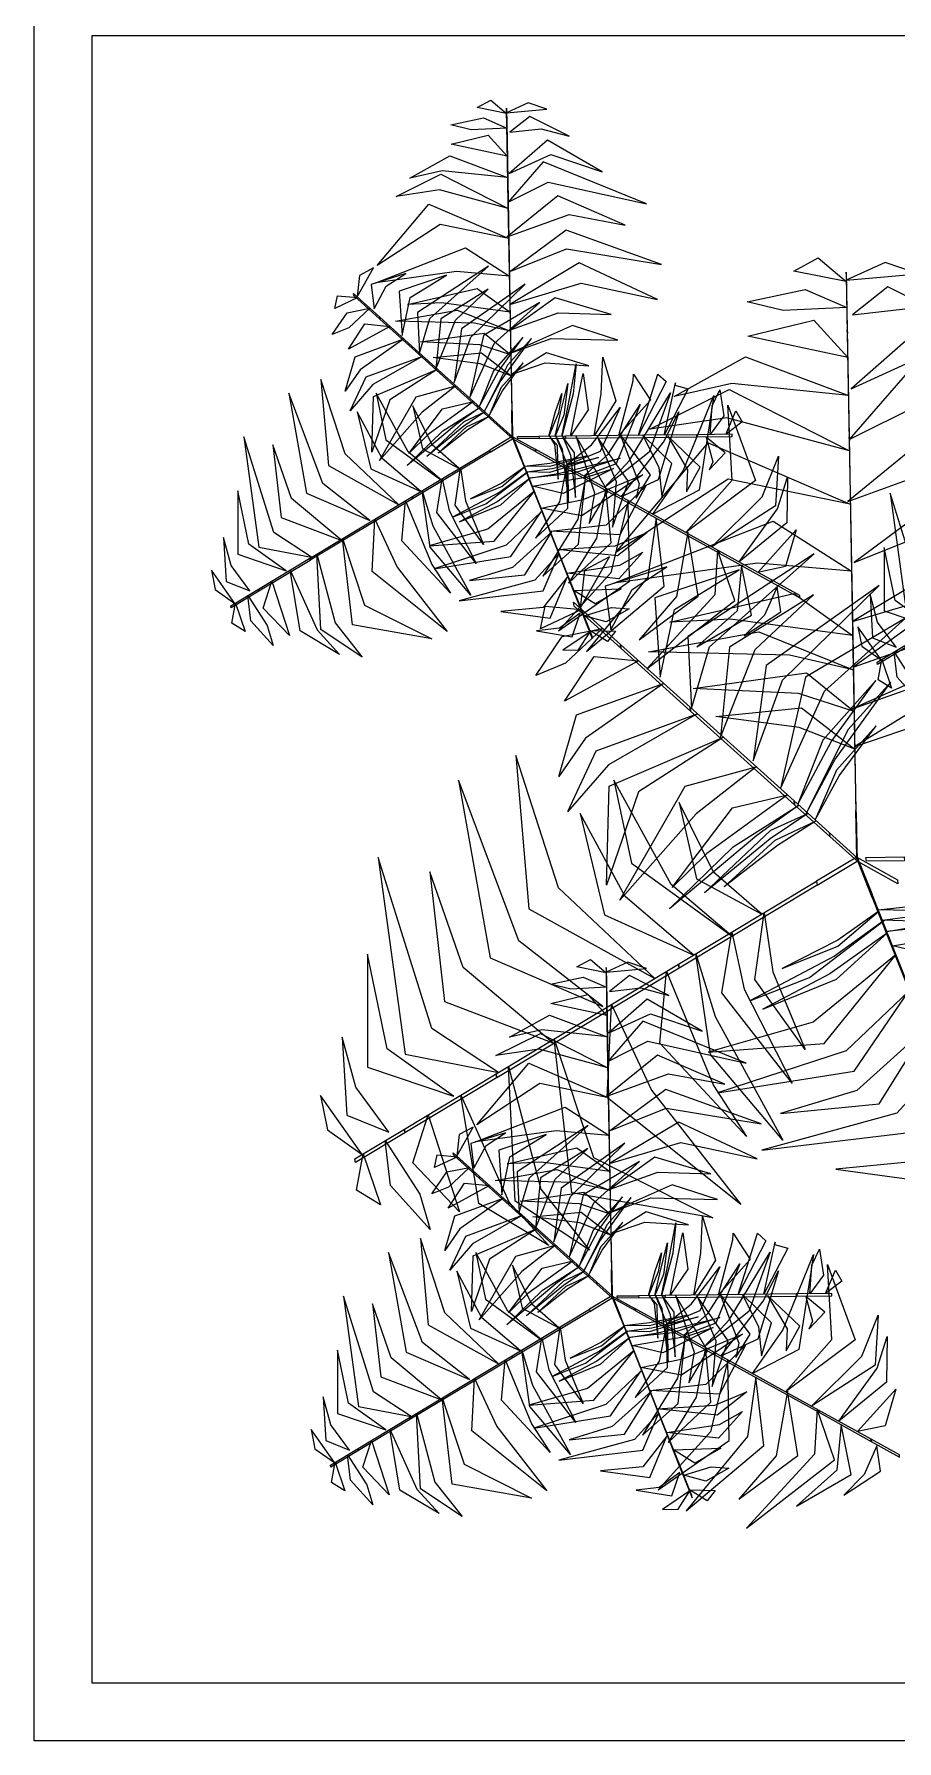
# Model space of a CAD drawing. Header units: millimetres. Extents: x 935 to 13922, y 3203 to 7816.
# Drawn here: x 3896.4 to 3941.1, y 7209 to 7297.5 of the extents above; entities that cross this region are included whole.
import ezdxf

# ---------------------------------------------------------------- set-up
doc = ezdxf.new("R2010")
doc.units = ezdxf.units.MM
doc.layers.add('PIANTE', color=7, linetype='Continuous', lineweight=5, true_color=0x007a00)
doc.layers.add('TRATTEGGIO_legno_colore', color=7, linetype='Continuous', lineweight=5, true_color=0xa56740)

msp = doc.modelspace()

# ---------------------------------------------------------------- linework, layer by layer
at = {"layer": 'PIANTE'}
for points in [[(3920.857, 7293.349, -2.839), (3919.329, 7293.656, -3.553), (3920.043, 7294.043, -3.748)], [(3920.857, 7293.389, -2.915), (3922.954, 7293.572, -3.585), (3921.984, 7293.901, -3.691)], [(3920.871, 7292.598, -2.088), (3919.025, 7292.51, -2.493), (3917.974, 7292.762, -3.025), (3919.663, 7293.12, -2.93)], [(3920.884, 7291.952, -1.466), (3920.896, 7291.84, -1.466), (3920.866, 7293.516, -3.142), (3920.854, 7293.628, -3.142)], [(3921.038, 7292.388, -1.952), (3922.648, 7292.565, -2.503), (3924.106, 7292.177, -2.451), (3922.069, 7293.201, -3.008)], [(3920.897, 7291.144, -1.078), (3917.992, 7291.764, -1.954), (3919.913, 7292.232, -1.781)], [(3920.94, 7288.84, -0.022), (3920.952, 7288.728, -0.022), (3920.896, 7291.837, -1.472), (3920.884, 7291.949, -1.472)], [(3920.995, 7290.233, -0.696), (3923.159, 7291.22, -1.563), (3925.825, 7290.332, -1.642), (3922.983, 7291.976, -1.885)], [(3920.917, 7290.033, -0.559), (3917.53, 7290.384, -1.409), (3915.851, 7290.004, -1.574), (3917.922, 7291.159, -1.688)], [(3920.94, 7288.752, -0.049), (3923.022, 7289.797, -0.333), (3928.108, 7288.662, -1.336), (3922.76, 7290.846, -0.197)], [(3920.946, 7288.421, -0.052), (3917.386, 7289.388, -0.589), (3915.138, 7289.054, -1.013), (3917.452, 7290.208, -0.503)], [(3920.973, 7286.872, -0.187), (3917.418, 7287.601, -0.745), (3914.157, 7285.469, -1.51), (3916.84, 7288.657, -0.751)], [(3920.9, 7286.954, -0.194), (3924.098, 7288.118, -0.666), (3927.001, 7287.567, -1.231), (3923.512, 7289.083, -0.48)], [(3921.05, 7282.644, -0.575), (3921.063, 7282.532, -0.575), (3920.952, 7288.721, -0.033), (3920.94, 7288.833, -0.033)], [(3921.086, 7285.172, -0.377), (3923.967, 7286.326, -0.794), (3928.894, 7285.514, -1.742), (3923.95, 7287.301, -0.709)], [(3921.008, 7284.921, -0.358), (3918.273, 7285.16, -0.816), (3914.092, 7284.576, -1.603), (3918.729, 7286.383, -0.626)], [(3938.473, 7284.633, -3.638), (3935.749, 7285.18, -4.911), (3937.022, 7285.87, -5.258)], [(3913.114, 7283.846, 5.466), (3913.965, 7285.341, 5.06), (3913.238, 7284.957, 5.125)], [(3914.004, 7283.219, 5.732), (3914.628, 7284.395, 5.409), (3915.633, 7285.051, 5.28), (3913.841, 7284.492, 5.318)], [(3916.353, 7280.929, 5.596), (3916.875, 7282.72, 5.803), (3919.919, 7285.431, 4.617), (3916.242, 7283.028, 6.318)], [(3921.035, 7283.456, -0.513), (3924.72, 7284.554, -1.078), (3928.683, 7283.71, -1.857), (3924.62, 7285.609, -0.971)], [(3938.521, 7282.144, -1.193), (3938.542, 7281.944, -1.193), (3938.489, 7284.93, -4.179), (3938.467, 7285.13, -4.179)], [(3938.473, 7284.704, -3.775), (3942.21, 7285.031, -4.968), (3940.481, 7285.618, -5.158)], [(3915.443, 7281.836, 5.74), (3915.865, 7283.805, 5.519), (3917.741, 7284.967, 5.09), (3915.291, 7284.146, 5.599)], [(3921.042, 7283.053, -0.522), (3917.491, 7283.527, -1.102), (3915.725, 7283.44, -1.419), (3919.334, 7284.27, -0.711)], [(3917.197, 7280.091, 4.777), (3918.209, 7282.643, 4.893), (3919.901, 7284.235, 4.26), (3917.458, 7282.709, 5.412)], [(3918.143, 7279.404, 3.937), (3919.006, 7281.751, 4.088), (3921.817, 7284.508, 3.072), (3918.529, 7282.181, 4.538)], [(3938.497, 7283.296, -2.301), (3935.207, 7283.137, -3.023), (3933.336, 7283.587, -3.97), (3936.344, 7284.225, -3.801)], [(3938.794, 7282.92, -2.058), (3941.664, 7283.236, -3.039), (3944.263, 7282.545, -2.947), (3940.632, 7284.37, -3.94)], [(3913.767, 7283.258, 5.723), (3912.686, 7282.242, 5.42), (3911.828, 7281.889, 5.16), (3912.595, 7283.023, 5.357)], [(3913.157, 7283.807, 5.503), (3911.957, 7283.248, 5.142), (3912.093, 7283.902, 5.157)], [(3914.285, 7282.793, 5.895), (3914.297, 7282.681, 5.895), (3912.936, 7283.906, 5.404), (3912.924, 7284.018, 5.404)], [(3918.942, 7278.597, 3.157), (3920.226, 7281.428, 3.178), (3922.579, 7283.559, 2.273), (3919.671, 7281.841, 3.674)], [(3921.059, 7282.133, -1.097), (3923.54, 7283.007, -0.891), (3926.282, 7282.931, -1.699), (3923.373, 7283.794, -0.063)], [(3914.816, 7282.313, 5.841), (3912.661, 7281.139, 5.503), (3913.521, 7282.441, 5.796)], [(3916.317, 7280.962, 5.65), (3916.329, 7280.851, 5.65), (3914.297, 7282.681, 5.89), (3914.285, 7282.793, 5.89)], [(3921.059, 7282.057, -1.137), (3919.204, 7282.48, -1.141), (3915.101, 7282.575, -1.995), (3918.308, 7283.157, -0.669)], [(3921.009, 7280.907, -2.305), (3923.167, 7281.676, -2.116), (3926.63, 7281.593, -3.124), (3924.282, 7282.36, -1.733)], [(3921.134, 7277.961, -5.259), (3921.146, 7277.849, -5.259), (3921.063, 7282.533, -0.574), (3921.05, 7282.645, -0.574)], [(3938.544, 7280.703, -0.5), (3933.367, 7281.808, -2.061), (3936.79, 7282.643, -1.753)], [(3915.542, 7281.659, 5.755), (3913.268, 7280.068, 5.332), (3912.497, 7278.948, 5.077), (3913.007, 7280.74, 5.445)], [(3921.081, 7280.84, -2.354), (3919.467, 7281.361, -2.204), (3916.4, 7281.514, -2.761), (3919.7, 7281.969, -1.54)], [(3919.449, 7278.14, 2.222), (3920.421, 7279.953, 2.697), (3921.712, 7281.74, 2.088), (3920.178, 7280.006, 3.586)], [(3919.683, 7277.852, 0.895), (3920.526, 7279.431, 1.318), (3922.154, 7281.691, 0.563), (3920.901, 7280.306, 1.85)], [(3938.62, 7276.597, 1.381), (3938.642, 7276.397, 1.381), (3938.543, 7281.939, -1.203), (3938.521, 7282.139, -1.203)], [(3938.719, 7279.08, 0.179), (3942.574, 7280.84, -1.365), (3947.326, 7279.257, -1.506), (3942.261, 7282.186, -1.939)], [(3916.522, 7280.776, 5.462), (3913.936, 7279.292, 5.502), (3912.755, 7277.93, 5.091), (3913.584, 7279.697, 5.89)], [(3919.342, 7278.237, 2.789), (3919.354, 7278.125, 2.789), (3916.329, 7280.851, 5.64), (3916.317, 7280.962, 5.64)], [(3921.101, 7279.74, -3.454), (3919.485, 7280.378, -3.188), (3917.064, 7280.694, -3.431), (3919.556, 7280.945, -2.602)], [(3921.1, 7279.817, -3.414), (3922.865, 7280.42, -3.286), (3925.121, 7280.275, -4.033), (3922.937, 7280.949, -2.778)], [(3925.402, 7276.64, 7.68), (3925.761, 7278.828, 7.477), (3925.847, 7280.712, 6.729), (3926.53, 7278.455, 8.095)], [(3938.579, 7278.723, 0.424), (3932.544, 7279.349, -1.09), (3929.552, 7278.673, -1.384), (3933.242, 7280.731, -1.588)], [(3917.28, 7280.093, 4.748), (3914.81, 7278.505, 4.679), (3913.883, 7275.788, 3.32), (3913.96, 7278.669, 5.102)], [(3919.953, 7277.686, -0.309), (3920.648, 7278.972, 0.008), (3921.728, 7280.425, -0.584), (3920.571, 7279.129, 0.571)], [(3923.729, 7276.622, 5.994), (3924.031, 7278.103, 6.174), (3924.467, 7280.379, 5.649), (3924.314, 7278.813, 6.778)], [(3924.173, 7276.626, 6.819), (3924.746, 7279.466, 6.632), (3924.833, 7279.871, 6.39), (3925.098, 7277.985, 7.187)], [(3926.685, 7276.654, 8.578), (3927.427, 7279.495, 8.509), (3927.444, 7279.84, 7.15), (3928.324, 7278.482, 8.932)], [(3927.705, 7276.665, 9.292), (3928.602, 7279.508, 9.332), (3928.71, 7279.842, 8.921), (3929.136, 7279.449, 9.719)], [(3938.621, 7276.44, 1.333), (3942.331, 7278.303, 0.828), (3951.395, 7276.28, -0.961), (3941.864, 7280.173, 1.069)], [(3913.772, 7272.252, -0.377), (3911.332, 7274.171, -0.794), (3909.572, 7278.844, -1.742), (3910.496, 7273.669, -0.709)], [(3915.284, 7273.067, -0.513), (3912.49, 7275.709, -1.078), (3911.239, 7279.563, -1.857), (3911.626, 7275.095, -0.971)], [(3917.505, 7274.319, -2.305), (3915.759, 7275.803, -2.116), (3914.099, 7278.844, -3.124), (3914.609, 7276.426, -1.733)], [(3918.233, 7279.234, 3.85), (3916.487, 7277.867, 3.648), (3914.272, 7275.35, 2.899), (3916.174, 7278.663, 4.266)], [(3923.051, 7276.614, 3.462), (3923.392, 7277.901, 3.913), (3923.73, 7278.828, 3.888), (3923.55, 7277.838, 4.545)], [(3923.373, 7276.618, 4.664), (3923.68, 7277.904, 4.988), (3924.033, 7279.35, 4.685), (3923.834, 7277.711, 5.69)], [(3925.933, 7273.959, -1.137), (3927.227, 7275.354, -1.141), (3929.361, 7278.86, -1.995), (3928.261, 7275.791, -0.669)], [(3938.63, 7275.851, 1.328), (3932.286, 7277.574, 0.371), (3928.281, 7276.979, -0.385), (3932.405, 7279.036, 0.525)], [(3929.024, 7276.679, 9.585), (3929.62, 7279.389, 9.161), (3929.59, 7279.268, 8.907), (3930.267, 7279.072, 9.275)], [(3931.414, 7276.705, 9.552), (3931.521, 7278.184, 9.25), (3931.912, 7279.025, 8.99), (3932.116, 7277.672, 9.186)], [(3919.477, 7278.114, 2.164), (3918.251, 7277.229, 2.344), (3915.715, 7275.098, 1.82), (3917.562, 7276.899, 2.948)], [(3919.147, 7278.412, 2.989), (3916.801, 7276.711, 2.802), (3915.789, 7275.72, 2.56), (3917.546, 7278.039, 3.357)], [(3918.402, 7274.943, -3.414), (3916.998, 7276.17, -3.286), (3915.995, 7278.196, -4.033), (3916.504, 7275.967, -2.778)], [(3920.361, 7277.319, -2.33), (3920.374, 7277.207, -2.33), (3919.354, 7278.125, 2.79), (3919.342, 7278.237, 2.79)], [(3921.134, 7277.961, -5.259), (3921.146, 7277.849, -5.259), (3921.171, 7276.489, -10.891), (3921.158, 7276.601, -10.891)], [(3923.906, 7275.081, -3.454), (3925.266, 7276.162, -3.188), (3926.75, 7278.101, -3.431), (3925.721, 7275.817, -2.602)], [(3924.868, 7274.548, -2.354), (3926.126, 7275.686, -2.204), (3927.792, 7278.266, -2.761), (3926.536, 7275.18, -1.54)], [(3928.439, 7272.571, -0.358), (3930.014, 7274.821, -0.816), (3931.598, 7278.734, -1.603), (3930.845, 7273.815, -0.626)], [(3930.146, 7271.626, -0.187), (3932.555, 7274.341, -0.745), (3932.339, 7278.231, -1.51), (3933.758, 7274.313, -0.751)], [(3932.234, 7276.714, 9.333), (3932.738, 7277.938, 8.972), (3933.081, 7277.365, 8.986)], [(3916.417, 7273.749, -1.097), (3914.42, 7275.461, -0.891), (3913.115, 7277.873, -1.699), (3913.822, 7274.922, -0.063)], [(3919.741, 7277.876, 0.835), (3918.644, 7277.137, 1.158), (3916.731, 7275.561, 0.855), (3918.661, 7277.384, 1.86)], [(3919.981, 7277.66, -0.368), (3918.858, 7276.945, 0.083), (3917.308, 7275.741, 0.059), (3918.784, 7277.098, 0.715)], [(3920.361, 7277.319, -2.33), (3920.374, 7277.207, -2.33), (3921.199, 7276.463, -8.638), (3921.187, 7276.575, -8.638)], [(3926.804, 7273.477, -0.522), (3928.99, 7276.315, -1.102), (3929.798, 7277.887, -1.419), (3928.712, 7274.347, -0.711)], [(3938.55, 7273.236, 1.076), (3944.248, 7275.311, 0.233), (3949.422, 7274.329, -0.773), (3943.205, 7277.032, 0.564)], [(3910.745, 7270.337, -0.049), (3908.799, 7271.617, -0.333), (3907.239, 7276.589, -1.336), (3908.021, 7270.866, -0.197)], [(3912.322, 7271.201, -0.194), (3909.715, 7273.388, -0.666), (3908.74, 7276.178, -1.231), (3909.171, 7272.399, -0.48)], [(3919.993, 7275.9, -5.259), (3920.005, 7275.788, -5.259), (3921.171, 7276.489, -10.891), (3921.158, 7276.601, -10.891)], [(3922.348, 7275.942, -5.259), (3922.36, 7275.83, -5.259), (3921.171, 7276.489, -10.891), (3921.158, 7276.601, -10.891)], [(3921.598, 7275.543, -2.33), (3921.61, 7275.431, -2.33), (3921.199, 7276.463, -8.638), (3921.187, 7276.575, -8.638)], [(3922.539, 7276.607, 1.5), (3922.552, 7276.495, 1.5), (3921.44, 7276.483, -4.808), (3921.428, 7276.595, -4.808)], [(3922.539, 7276.607, 1.5), (3922.552, 7276.495, 1.5), (3923.923, 7276.51, 6.62), (3923.911, 7276.622, 6.62)], [(3923.088, 7276.614, 3.52), (3923.338, 7276.196, 3.838), (3923.528, 7274.396, 3.246), (3923.501, 7276.133, 4.4)], [(3923.4, 7276.675, 4.725), (3923.739, 7275.941, 5.148), (3924.072, 7273.176, 4.392), (3924.056, 7275.043, 5.68)], [(3923.766, 7276.621, 6.052), (3924.17, 7275.628, 6.527), (3924.431, 7273.439, 5.917), (3924.385, 7275.753, 7.416)], [(3923.911, 7276.622, 6.618), (3923.923, 7276.51, 6.618), (3927.995, 7276.554, 9.47), (3927.983, 7276.666, 9.47)], [(3924.449, 7276.629, 6.986), (3925.422, 7273.676, 7.008), (3925.144, 7272.086, 6.102), (3926.11, 7273.748, 7.504)], [(3925.583, 7276.576, 7.766), (3926.539, 7274.265, 7.918), (3926.348, 7271.905, 6.901), (3927.18, 7274.272, 8.368)], [(3938.68, 7273.09, 1.086), (3932.343, 7274.39, 0.093), (3926.532, 7270.59, -1.271), (3931.314, 7276.272, 0.083)], [(3926.745, 7276.711, 8.607), (3927.729, 7274.148, 8.723), (3927.572, 7273.403, 8.09), (3928.325, 7274.609, 9.242)], [(3927.933, 7276.667, 9.426), (3928.762, 7274.996, 9.633), (3928.906, 7273.495, 8.447), (3929.436, 7275.198, 10.148)], [(3927.983, 7276.666, 9.48), (3927.995, 7276.554, 9.48), (3930.73, 7276.584, 9.719), (3930.717, 7276.696, 9.719)], [(3929.217, 7276.616, 9.57), (3930.24, 7274.882, 9.349), (3930.184, 7273.74, 8.919), (3930.893, 7275.019, 9.429)], [(3930.717, 7276.696, 9.725), (3930.729, 7276.584, 9.725), (3932.561, 7276.604, 9.234), (3932.548, 7276.716, 9.234)], [(3931.213, 7276.572, 9.561), (3931.55, 7275.285, 9.239), (3931.367, 7274.876, 9.11), (3932.195, 7275.747, 9.148)], [(3938.817, 7265.556, 0.396), (3938.839, 7265.356, 0.396), (3938.642, 7276.386, 1.361), (3938.62, 7276.585, 1.361)], [(3919.993, 7275.9, -5.259), (3920.005, 7275.788, -5.259), (3915.991, 7273.374, -0.574), (3915.978, 7273.486, -0.574)], [(3921.598, 7275.543, -2.33), (3921.61, 7275.431, -2.33), (3922.117, 7274.156, 2.79), (3922.104, 7274.268, 2.79)], [(3921.788, 7275.068, -0.368), (3923.111, 7275.212, 0.083), (3925.035, 7275.604, 0.059), (3923.109, 7275.042, 0.715)], [(3921.907, 7274.768, 0.835), (3923.218, 7274.944, 1.158), (3925.631, 7275.509, 0.855), (3923.093, 7274.731, 1.86)], [(3922.038, 7274.437, 2.164), (3923.529, 7274.688, 2.344), (3926.747, 7275.474, 1.82), (3924.293, 7274.678, 2.948)], [(3922.348, 7275.942, -5.259), (3922.36, 7275.83, -5.259), (3926.459, 7273.561, -0.574), (3926.446, 7273.673, -0.574)], [(3931.501, 7270.875, -0.052), (3934.118, 7273.475, -0.589), (3934.953, 7275.588, -1.013), (3934.796, 7273.007, -0.503)], [(3917.526, 7274.415, -2.354), (3917.882, 7272.757, -2.204), (3919.283, 7270.024, -2.761), (3917.239, 7272.654, -1.54)], [(3921.97, 7274.764, 0.895), (3920.514, 7273.722, 1.318), (3918.053, 7272.418, 0.563), (3919.79, 7273.104, 1.85)], [(3918.468, 7274.981, -3.454), (3918.725, 7273.264, -3.188), (3919.662, 7271.009, -3.431), (3918.198, 7273.041, -2.602)], [(3922.051, 7274.403, 2.222), (3920.377, 7273.208, 2.697), (3918.428, 7272.178, 2.088), (3920.571, 7273.053, 3.586)], [(3921.801, 7275.033, -0.309), (3920.608, 7274.189, 0.008), (3918.996, 7273.364, -0.584), (3920.608, 7274.013, 0.571)], [(3922.202, 7274.025, 2.989), (3925.058, 7274.51, 2.802), (3926.405, 7274.949, 2.56), (3923.802, 7273.649, 3.357)], [(3923.973, 7275.044, -3.414), (3923.612, 7273.214, -3.286), (3922.359, 7271.332, -4.033), (3924.034, 7272.887, -2.778)], [(3922.656, 7272.883, 3.85), (3924.828, 7273.334, 3.648), (3927.929, 7274.608, 2.899), (3924.755, 7272.482, 4.266)], [(3924.962, 7274.578, -2.305), (3924.549, 7272.324, -2.116), (3922.746, 7269.367, -3.124), (3924.584, 7271.017, -1.733)], [(3932.911, 7270.095, -0.559), (3934.909, 7272.852, -1.409), (3935.419, 7274.495, -1.574), (3935.384, 7272.125, -1.688)], [(3909.435, 7269.644, -0.696), (3907.498, 7271.024, -1.563), (3906.934, 7273.777, -1.642), (3906.931, 7270.494, -1.885)], [(3915.979, 7273.486, -0.575), (3915.991, 7273.374, -0.575), (3910.687, 7270.184, -0.033), (3910.675, 7270.296, -0.033)], [(3916.483, 7273.788, -1.137), (3917.044, 7271.969, -1.141), (3919.013, 7268.368, -1.995), (3916.906, 7270.855, -0.669)], [(3922.303, 7273.768, 3.157), (3919.897, 7271.799, 3.178), (3916.844, 7270.932, 2.273), (3920.212, 7271.183, 3.674)], [(3922.104, 7274.268, 2.789), (3922.117, 7274.156, 2.789), (3923.62, 7270.372, 5.64), (3923.608, 7270.484, 5.64)], [(3923.13, 7271.69, 4.748), (3926.049, 7272.019, 4.679), (3928.083, 7274.044, 3.32), (3926.738, 7271.495, 5.102)], [(3925.999, 7273.921, -1.097), (3925.515, 7271.336, -0.891), (3924.079, 7268.999, -1.699), (3926.28, 7271.087, -0.063)], [(3926.446, 7273.673, -0.575), (3926.458, 7273.561, -0.575), (3931.873, 7270.563, -0.033), (3931.861, 7270.675, -0.033)], [(3938.88, 7270.061, 0.749), (3944.016, 7272.118, 0.005), (3952.796, 7270.67, -1.684), (3943.984, 7273.856, 0.157)], [(3944.254, 7267.405, 6.941), (3942.308, 7268.685, 6.657), (3940.748, 7273.657, 5.653), (3941.53, 7267.934, 6.792)], [(3915.63, 7273.274, -0.522), (3916.994, 7269.962, -1.102), (3917.952, 7268.476, -1.419), (3915.429, 7271.187, -0.711)], [(3922.662, 7272.691, 3.937), (3920.848, 7270.969, 4.088), (3917.106, 7269.744, 3.072), (3921.085, 7270.372, 4.538)], [(3927.157, 7273.28, -0.513), (3926.265, 7269.54, -1.078), (3923.553, 7266.53, -1.857), (3927.229, 7269.099, -0.971)], [(3914.028, 7272.311, -0.358), (3915.189, 7269.822, -0.816), (3917.786, 7266.494, -1.603), (3913.902, 7269.606, -0.626)], [(3928.618, 7272.379, -0.377), (3928.176, 7269.306, -0.794), (3925.009, 7265.445, -1.742), (3929.029, 7268.833, -0.709)], [(3938.742, 7269.614, 0.782), (3933.867, 7270.04, -0.034), (3926.416, 7268.998, -1.436), (3934.679, 7272.219, 0.306)], [(3933.884, 7269.556, -1.078), (3935.873, 7271.762, -1.954), (3935.318, 7269.864, -1.781)], [(3907.547, 7268.603, -1.952), (3906.588, 7269.909, -2.503), (3906.195, 7271.366, -2.451), (3906.327, 7269.089, -3.008)], [(3912.356, 7271.305, -0.187), (3913.502, 7267.862, -0.745), (3916.979, 7266.104, -1.51), (3912.877, 7266.833, -0.751)], [(3923.205, 7271.655, 4.777), (3921.166, 7269.816, 4.893), (3918.945, 7269.139, 4.26), (3921.811, 7269.425, 5.412)], [(3923.507, 7270.743, 5.462), (3926.483, 7270.926, 5.502), (3928.145, 7271.623, 5.091), (3926.619, 7270.407, 5.89)], [(3930.253, 7271.648, -0.194), (3929.663, 7268.297, -0.666), (3927.734, 7266.058, -1.231), (3930.791, 7268.321, -0.48)], [(3938.79, 7267.003, 0.507), (3945.357, 7268.96, -0.5), (3952.42, 7267.456, -1.888), (3945.179, 7270.84, -0.31)], [(3942.944, 7266.712, 6.293), (3941.006, 7268.092, 5.426), (3940.443, 7270.845, 5.347), (3940.44, 7267.562, 5.104)], [(3910.669, 7270.292, -0.022), (3910.681, 7270.18, -0.022), (3908.016, 7268.577, -1.472), (3908.004, 7268.689, -1.472)], [(3911.028, 7270.507, -0.052), (3911.971, 7266.941, -0.589), (3913.384, 7265.161, -1.013), (3911.227, 7266.588, -0.503)], [(3923.59, 7270.531, 5.596), (3922.329, 7269.156, 5.803), (3918.398, 7268.075, 4.617), (3922.759, 7268.6, 6.318)], [(3923.608, 7270.484, 5.65), (3923.62, 7270.372, 5.65), (3924.631, 7267.83, 5.89), (3924.618, 7267.942, 5.89)], [(3923.994, 7269.516, 5.755), (3926.737, 7269.934, 5.332), (3927.925, 7270.596, 5.077), (3926.674, 7269.216, 5.445)], [(3924.674, 7267.698, 11.161), (3926.189, 7270.363, 10.438), (3924.895, 7269.678, 10.554)], [(3931.79, 7270.715, -0.049), (3931.654, 7268.389, -0.333), (3928.128, 7264.552, -1.336), (3932.694, 7268.092, -0.197)], [(3930.447, 7262.499, 11.394), (3931.376, 7265.691, 11.762), (3936.802, 7270.522, 9.649), (3930.249, 7266.239, 12.68)], [(3931.867, 7270.671, -0.022), (3931.879, 7270.559, -0.022), (3934.6, 7269.053, -1.472), (3934.587, 7269.165, -1.472)], [(3906.77, 7267.947, -2.915), (3905.563, 7269.671, -3.585), (3905.763, 7268.666, -3.691)], [(3908.695, 7269.103, -1.078), (3909.61, 7266.278, -1.954), (3908.244, 7267.707, -1.781)], [(3909.647, 7269.676, -0.559), (3911.036, 7266.568, -1.409), (3912.204, 7265.304, -1.574), (3910.169, 7266.519, -1.688)], [(3924.004, 7269.313, 5.74), (3922.754, 7267.736, 5.519), (3920.556, 7267.526, 5.09), (3923.116, 7267.176, 5.599)], [(3926.26, 7266.581, 11.635), (3927.372, 7268.675, 11.061), (3929.163, 7269.846, 10.83), (3925.969, 7268.849, 10.898)], [(3928.824, 7264.116, 11.65), (3929.575, 7267.624, 11.256), (3932.92, 7269.696, 10.491), (3928.554, 7268.233, 11.399)], [(3933.045, 7269.927, -0.696), (3932.819, 7267.559, -1.563), (3930.717, 7265.694, -1.642), (3933.561, 7267.334, -1.885)], [(3934.59, 7269.163, -1.466), (3934.602, 7269.051, -1.466), (3936.068, 7268.24, -3.142), (3936.056, 7268.351, -3.142)], [(3908.001, 7268.688, -1.466), (3908.014, 7268.576, -1.466), (3906.577, 7267.712, -3.142), (3906.565, 7267.824, -3.142)], [(3907.448, 7268.353, -2.088), (3908.448, 7266.799, -2.493), (3908.755, 7265.763, -3.025), (3907.601, 7267.046, -2.93)], [(3924.355, 7268.608, 5.841), (3926.807, 7268.705, 5.503), (3925.459, 7267.92, 5.796)], [(3938.801, 7266.284, 0.491), (3932.473, 7267.129, -0.542), (3929.328, 7266.975, -1.108), (3935.759, 7268.453, 0.154)], [(3931.95, 7261.006, 9.935), (3933.754, 7265.555, 10.14), (3936.769, 7268.39, 9.013), (3932.416, 7265.671, 11.065)], [(3934.891, 7268.812, -1.952), (3934.239, 7267.329, -2.503), (3933.174, 7266.26, -2.451), (3935.08, 7267.513, -3.008)], [(3933.636, 7259.781, 8.436), (3935.173, 7263.965, 8.707), (3940.183, 7268.877, 6.895), (3934.324, 7264.73, 9.507)], [(3941.056, 7265.671, 5.038), (3940.097, 7266.977, 4.487), (3939.704, 7268.434, 4.539), (3939.836, 7266.157, 3.982)], [(3906.805, 7267.967, -2.839), (3907.304, 7266.489, -3.553), (3906.611, 7266.914, -3.748)], [(3924.681, 7267.436, 5.732), (3923.601, 7266.659, 5.409), (3922.408, 7266.516, 5.28), (3924.263, 7266.222, 5.318)], [(3924.751, 7267.628, 11.227), (3922.612, 7266.632, 10.584), (3922.854, 7267.798, 10.61)], [(3926.761, 7265.821, 11.926), (3926.782, 7265.621, 11.926), (3924.357, 7267.805, 11.051), (3924.335, 7268.005, 11.051)], [(3924.618, 7267.943, 5.895), (3924.63, 7267.831, 5.895), (3925.307, 7266.129, 5.404), (3925.295, 7266.241, 5.404)], [(3924.876, 7267.296, 5.723), (3926.296, 7267.727, 5.42), (3927.221, 7267.664, 5.16), (3926.031, 7266.987, 5.357)], [(3938.832, 7264.646, -0.535), (3943.254, 7266.202, -0.167), (3948.14, 7266.068, -1.606), (3942.956, 7267.605, 1.308)], [(3925.837, 7266.65, 11.619), (3923.91, 7264.84, 11.079), (3922.383, 7264.21, 10.616), (3923.749, 7266.23, 10.967)], [(3925.2, 7266.479, 5.466), (3923.775, 7265.516, 5.06), (3924.597, 7265.538, 5.125)], [(3925.179, 7266.534, 5.503), (3926.503, 7266.503, 5.142), (3926.091, 7265.976, 5.157)], [(3938.833, 7264.509, -0.606), (3935.527, 7265.264, -0.613), (3928.215, 7265.433, -2.135), (3933.931, 7266.47, 0.229)], [(3935.06, 7258.343, 7.046), (3937.348, 7263.389, 7.084), (3941.542, 7267.186, 5.47), (3936.358, 7264.125, 7.969)], [(3940.279, 7265.015, 4.074), (3939.072, 7266.739, 3.405), (3939.272, 7265.734, 3.299)], [(3930.381, 7262.559, 11.49), (3930.403, 7262.359, 11.49), (3926.782, 7265.622, 11.916), (3926.76, 7265.821, 11.916)], [(3938.966, 7257.21, -7.951), (3938.988, 7257.01, -7.951), (3938.839, 7265.358, 0.398), (3938.817, 7265.557, 0.398)], [(3941.51, 7265.756, 5.523), (3941.523, 7265.644, 5.523), (3940.086, 7264.78, 3.847), (3940.074, 7264.892, 3.847)], [(3927.706, 7264.966, 11.83), (3923.866, 7262.874, 11.227), (3925.399, 7265.193, 11.75)], [(3938.743, 7262.46, -2.687), (3942.589, 7263.83, -2.351), (3948.761, 7263.683, -4.146), (3944.576, 7265.05, -1.667)], [(3940.314, 7265.035, 4.151), (3940.812, 7263.557, 3.437), (3940.12, 7263.982, 3.242)], [(3940.957, 7265.421, 4.902), (3941.957, 7263.867, 4.497), (3942.264, 7262.831, 3.965), (3941.11, 7264.114, 4.06)], [(3929.001, 7263.8, 11.677), (3924.948, 7260.965, 10.922), (3923.573, 7258.97, 10.469), (3924.482, 7262.163, 11.125)], [(3938.872, 7262.341, -2.774), (3935.996, 7263.269, -2.508), (3930.529, 7263.541, -3.5), (3936.41, 7264.353, -1.324)], [(3935.964, 7257.529, 5.381), (3937.695, 7260.76, 6.227), (3939.996, 7263.945, 5.141), (3937.263, 7260.855, 7.812)], [(3936.38, 7257.016, 3.016), (3937.882, 7259.83, 3.77), (3940.784, 7263.857, 2.423), (3938.551, 7261.39, 4.717)], [(3930.748, 7262.226, 11.155), (3926.139, 7259.581, 11.226), (3924.034, 7257.154, 10.493), (3925.51, 7260.303, 11.917)], [(3935.773, 7257.702, 6.39), (3935.795, 7257.503, 6.39), (3930.403, 7262.359, 11.471), (3930.381, 7262.559, 11.471)], [(3938.907, 7260.381, -4.735), (3936.027, 7261.517, -4.261), (3931.712, 7262.08, -4.694), (3936.154, 7262.527, -3.216)], [(3938.906, 7260.518, -4.664), (3942.051, 7261.592, -4.435), (3946.072, 7261.334, -5.766), (3942.179, 7262.535, -3.531)], [(3936.862, 7256.72, 0.869), (3938.101, 7259.011, 1.434), (3940.025, 7261.601, 0.38), (3937.963, 7259.291, 2.437)], [(3932.098, 7261.01, 9.883), (3927.695, 7258.179, 9.76), (3926.045, 7253.337, 7.337), (3926.181, 7258.471, 10.513)], [(3928.54, 7248.488, 0.507), (3923.561, 7253.197, -0.5), (3921.333, 7260.065, -1.888), (3922.023, 7252.103, -0.31)], [(3933.797, 7259.479, 8.281), (3930.684, 7257.043, 7.921), (3926.737, 7252.558, 6.587), (3930.127, 7258.462, 9.022)], [(3925.846, 7247.037, 0.749), (3921.498, 7250.456, 0.005), (3918.361, 7258.784, -1.684), (3920.008, 7249.56, 0.157)], [(3932.498, 7250.719, -2.687), (3929.388, 7253.365, -2.351), (3926.43, 7258.783, -4.146), (3927.338, 7254.475, -1.667)], [(3935.425, 7258.013, 6.747), (3931.245, 7254.982, 6.415), (3929.442, 7253.217, 5.983), (3932.572, 7257.349, 7.403)], [(3934.098, 7251.831, -4.664), (3931.596, 7254.018, -4.435), (3929.809, 7257.629, -5.766), (3930.715, 7253.657, -3.531)], [(3937.589, 7256.066, -2.732), (3937.611, 7255.867, -2.732), (3935.795, 7257.503, 6.392), (3935.773, 7257.702, 6.392)], [(3930.56, 7249.703, -0.535), (3927.001, 7252.754, -0.167), (3924.675, 7257.053, -1.606), (3925.936, 7251.795, 1.308)], [(3936.013, 7257.484, 5.277), (3933.829, 7255.906, 5.598), (3929.309, 7252.109, 4.663), (3932.601, 7255.317, 6.675)], [(3936.484, 7257.059, 2.908), (3934.529, 7255.742, 3.484), (3931.12, 7252.933, 2.944), (3934.559, 7256.182, 4.735)], [(3936.911, 7256.674, 0.766), (3934.91, 7255.399, 1.569), (3932.147, 7253.253, 1.525), (3934.779, 7255.672, 2.695)], [(3938.966, 7257.21, -7.951), (3938.988, 7257.01, -7.951), (3939.032, 7254.587, -17.988), (3939.01, 7254.787, -17.988)], [(3937.589, 7256.066, -2.732), (3937.611, 7255.867, -2.732), (3939.083, 7254.541, -13.973), (3939.061, 7254.741, -13.973)], [(3920.451, 7243.623, 1.333), (3916.984, 7245.905, 0.828), (3914.203, 7254.766, -0.961), (3915.598, 7244.565, 1.069)], [(3923.262, 7245.164, 1.076), (3918.616, 7249.061, 0.233), (3916.88, 7254.032, -0.773), (3917.647, 7247.297, 0.564)], [(3936.933, 7253.538, -7.951), (3936.955, 7253.338, -7.951), (3939.032, 7254.587, -17.988), (3939.01, 7254.787, -17.988)], [(3941.13, 7253.613, -7.951), (3941.152, 7253.413, -7.951), (3939.032, 7254.587, -17.988), (3939.01, 7254.787, -17.988)], [(3939.792, 7252.9, -2.732), (3939.814, 7252.701, -2.732), (3939.083, 7254.541, -13.973), (3939.061, 7254.741, -13.973)], [(3941.471, 7254.798, 4.093), (3941.493, 7254.598, 4.093), (3939.512, 7254.577, -7.148), (3939.49, 7254.776, -7.148)], [(3936.933, 7253.538, -7.951), (3936.955, 7253.338, -7.951), (3929.8, 7249.035, 0.398), (3929.778, 7249.234, 0.398)], [(3939.792, 7252.9, -2.732), (3939.814, 7252.701, -2.732), (3940.717, 7250.429, 6.392), (3940.695, 7250.628, 6.392)], [(3940.131, 7252.054, 0.766), (3942.49, 7252.311, 1.569), (3945.918, 7253.009, 1.525), (3942.486, 7252.007, 2.695)], [(3940.343, 7251.521, 2.908), (3942.68, 7251.834, 3.484), (3946.981, 7252.841, 2.944), (3942.458, 7251.453, 4.735)], [(3940.577, 7250.931, 5.277), (3943.235, 7251.377, 5.598), (3948.969, 7252.777, 4.663), (3944.596, 7251.36, 6.675)], [(3940.456, 7251.513, 3.016), (3937.861, 7249.656, 3.77), (3933.475, 7247.332, 2.423), (3936.571, 7248.555, 4.717)], [(3934.216, 7251.9, -4.735), (3934.672, 7248.839, -4.261), (3936.342, 7244.82, -4.694), (3933.734, 7248.443, -3.216)], [(3940.154, 7251.992, 0.869), (3938.029, 7250.487, 1.434), (3935.156, 7249.018, 0.38), (3938.028, 7250.175, 2.437)], [(3940.87, 7250.196, 6.747), (3945.96, 7251.06, 6.415), (3948.359, 7251.842, 5.983), (3943.721, 7249.526, 7.403)], [(3932.536, 7250.89, -2.774), (3933.17, 7247.935, -2.508), (3935.668, 7243.065, -3.5), (3932.025, 7247.752, -1.324)], [(3940.601, 7250.869, 5.381), (3937.617, 7248.74, 6.227), (3934.143, 7246.905, 5.141), (3937.962, 7248.463, 7.812)], [(3940.695, 7250.628, 6.39), (3940.717, 7250.429, 6.39), (3943.397, 7243.685, 11.471), (3943.375, 7243.885, 11.471)], [(3918.117, 7242.388, 0.179), (3914.665, 7244.847, -1.365), (3913.66, 7249.753, -1.506), (3913.655, 7243.903, -1.939)], [(3930.678, 7249.772, -0.606), (3931.677, 7246.531, -0.613), (3935.187, 7240.114, -2.135), (3931.431, 7244.546, 0.229)], [(3941.05, 7249.738, 7.046), (3936.762, 7246.229, 7.084), (3931.32, 7244.684, 5.47), (3937.323, 7245.13, 7.969)], [(3929.78, 7249.235, 0.396), (3929.802, 7249.036, 0.396), (3920.348, 7243.35, 1.361), (3920.326, 7243.55, 1.361)], [(3926.024, 7248.79, 3.728), (3924.495, 7249.097, 3.014), (3925.21, 7249.484, 2.819)], [(3926.051, 7247.393, 5.101), (3926.063, 7247.281, 5.101), (3926.033, 7248.957, 3.425), (3926.021, 7249.069, 3.425)], [(3926.024, 7248.83, 3.652), (3928.121, 7249.013, 2.982), (3927.151, 7249.342, 2.876)], [(3929.157, 7248.858, 0.491), (3931.589, 7242.955, -0.542), (3933.295, 7240.307, -1.108), (3928.8, 7245.138, 0.154)], [(3926.038, 7248.039, 4.479), (3924.191, 7247.951, 4.074), (3923.141, 7248.203, 3.542), (3924.83, 7248.561, 3.637)], [(3926.204, 7247.829, 4.615), (3927.815, 7248.006, 4.064), (3929.273, 7247.618, 4.116), (3927.236, 7248.643, 3.559)], [(3941.689, 7247.818, 8.436), (3938.457, 7244.749, 8.707), (3931.788, 7242.567, 6.895), (3938.879, 7243.686, 9.507)], [(3926.064, 7246.585, 5.489), (3923.159, 7247.205, 4.613), (3925.08, 7247.673, 4.786)], [(3926.106, 7244.281, 6.545), (3926.119, 7244.169, 6.545), (3926.063, 7247.278, 5.095), (3926.051, 7247.39, 5.095)], [(3926.303, 7247.141, 0.782), (3928.371, 7242.706, -0.034), (3932.999, 7236.774, -1.436), (3926.078, 7242.32, 0.306)], [(3926.162, 7245.674, 5.871), (3928.326, 7246.661, 5.004), (3930.992, 7245.773, 4.925), (3928.15, 7247.417, 4.682)], [(3926.084, 7245.474, 6.008), (3922.697, 7245.825, 5.158), (3921.018, 7245.445, 4.993), (3923.089, 7246.6, 4.879)], [(3926.107, 7244.193, 6.518), (3928.189, 7245.238, 6.234), (3933.275, 7244.103, 5.231), (3927.927, 7246.287, 6.37)], [(3914.753, 7240.533, -2.058), (3913.044, 7242.861, -3.039), (3912.344, 7245.457, -2.947), (3912.578, 7241.4, -3.94)], [(3926.112, 7243.862, 6.515), (3922.553, 7244.829, 5.978), (3920.305, 7244.495, 5.554), (3922.619, 7245.649, 6.064)], [(3923.323, 7245.349, 1.086), (3925.366, 7239.212, 0.093), (3931.562, 7236.079, -1.271), (3924.251, 7237.379, 0.083)], [(3942.658, 7245.972, 9.935), (3939.024, 7242.695, 10.14), (3935.065, 7241.489, 9.013), (3940.172, 7241.997, 11.065)], [(3926.067, 7242.395, 6.373), (3929.264, 7243.559, 5.901), (3932.168, 7243.008, 5.336), (3928.679, 7244.525, 6.087)], [(3926.217, 7238.085, 5.992), (3926.229, 7237.973, 5.992), (3926.119, 7244.162, 6.534), (3926.107, 7244.274, 6.534)], [(3920.316, 7243.544, 1.381), (3920.338, 7243.344, 1.381), (3915.589, 7240.487, -1.203), (3915.567, 7240.687, -1.203)], [(3926.14, 7242.313, 6.379), (3922.585, 7243.042, 5.822), (3919.324, 7240.91, 5.057), (3922.007, 7244.098, 5.816)], [(3920.957, 7243.926, 1.328), (3922.637, 7237.571, 0.371), (3925.155, 7234.399, -0.385), (3921.311, 7236.942, 0.525)], [(3943.343, 7243.968, 11.394), (3941.096, 7241.518, 11.762), (3934.09, 7239.593, 9.649), (3941.863, 7240.527, 12.68)], [(3926.252, 7240.613, 6.19), (3929.134, 7241.767, 5.773), (3934.061, 7240.955, 4.825), (3929.117, 7242.742, 5.858)], [(3913.369, 7239.363, -3.775), (3911.217, 7242.436, -4.968), (3911.573, 7240.645, -5.158)], [(3918.495, 7242.445, 0.424), (3920.971, 7236.906, -1.09), (3923.053, 7234.653, -1.384), (3919.425, 7236.819, -1.588)], [(3926.175, 7240.362, 6.209), (3923.439, 7240.601, 5.751), (3919.258, 7240.017, 4.964), (3923.895, 7241.824, 5.941)], [(3944.081, 7241.799, 11.65), (3941.853, 7238.987, 11.256), (3937.936, 7238.613, 10.491), (3942.498, 7237.989, 11.399)], [(3916.798, 7241.424, -0.5), (3918.429, 7236.389, -2.061), (3915.995, 7238.936, -1.753)], [(3918.281, 7239.287, 12.033), (3919.131, 7240.782, 11.627), (3918.405, 7240.398, 11.692)], [(3921.52, 7236.37, 12.163), (3922.042, 7238.161, 12.37), (3925.086, 7240.872, 11.184), (3921.409, 7238.469, 12.885)], [(3926.202, 7238.897, 6.054), (3929.887, 7239.995, 5.489), (3933.85, 7239.151, 4.71), (3929.787, 7241.05, 5.596)], [(3915.562, 7240.684, -1.193), (3915.584, 7240.485, -1.193), (3913.025, 7238.946, -4.179), (3913.003, 7239.145, -4.179)], [(3914.576, 7240.088, -2.301), (3916.358, 7237.318, -3.023), (3916.905, 7235.472, -3.97), (3914.848, 7237.759, -3.801)], [(3919.171, 7238.66, 12.298), (3919.795, 7239.836, 11.976), (3920.8, 7240.492, 11.847), (3919.008, 7239.933, 11.885)], [(3920.61, 7237.277, 12.307), (3921.031, 7239.246, 12.086), (3922.908, 7240.408, 11.657), (3920.458, 7239.587, 12.166)], [(3923.31, 7234.845, 10.504), (3924.172, 7237.193, 10.655), (3926.984, 7239.949, 9.639), (3923.696, 7237.622, 11.105)], [(3913.43, 7239.399, -3.638), (3914.319, 7236.766, -4.911), (3913.084, 7237.523, -5.258)], [(3918.324, 7239.248, 12.07), (3917.124, 7238.689, 11.709), (3917.26, 7239.343, 11.724)], [(3919.452, 7238.234, 12.462), (3919.464, 7238.122, 12.462), (3918.103, 7239.347, 11.971), (3918.091, 7239.459, 11.971)], [(3926.208, 7238.494, 6.045), (3922.657, 7238.968, 5.465), (3920.892, 7238.881, 5.148), (3924.501, 7239.711, 5.856)], [(3922.364, 7235.532, 11.344), (3923.376, 7238.084, 11.46), (3925.068, 7239.676, 10.827), (3922.625, 7238.15, 11.979)], [(3924.109, 7234.038, 9.724), (3925.393, 7236.869, 9.745), (3927.746, 7239, 8.839), (3924.838, 7237.282, 10.241)], [(3926.226, 7237.574, 5.469), (3928.707, 7238.448, 5.676), (3931.448, 7238.373, 4.868), (3928.539, 7239.235, 6.504)], [(3918.933, 7238.699, 12.29), (3917.853, 7237.683, 11.987), (3916.995, 7237.33, 11.727), (3917.762, 7238.464, 11.924)], [(3921.484, 7236.404, 12.217), (3921.496, 7236.292, 12.217), (3919.464, 7238.122, 12.456), (3919.452, 7238.234, 12.456)], [(3926.226, 7237.498, 5.43), (3924.371, 7237.921, 5.426), (3920.268, 7238.016, 4.572), (3923.475, 7238.598, 5.898)], [(3926.301, 7233.402, 1.308), (3926.313, 7233.29, 1.308), (3926.229, 7237.974, 5.993), (3926.217, 7238.086, 5.993)], [(3919.983, 7237.754, 12.408), (3917.827, 7236.58, 12.07), (3918.688, 7237.882, 12.363)], [(3926.248, 7236.281, 4.213), (3924.634, 7236.802, 4.363), (3921.567, 7236.955, 3.806), (3924.867, 7237.41, 5.027)], [(3926.175, 7236.348, 4.262), (3928.334, 7237.117, 4.451), (3931.797, 7237.034, 3.443), (3929.448, 7237.801, 4.834)], [(3920.709, 7237.1, 12.322), (3918.435, 7235.509, 11.898), (3917.663, 7234.39, 11.644), (3918.173, 7236.181, 12.012)], [(3924.509, 7233.678, 9.356), (3924.521, 7233.566, 9.356), (3921.496, 7236.292, 12.207), (3921.484, 7236.404, 12.207)], [(3926.268, 7235.182, 3.113), (3924.652, 7235.819, 3.379), (3922.23, 7236.135, 3.136), (3924.723, 7236.386, 3.965)], [(3924.616, 7233.581, 8.789), (3925.588, 7235.394, 9.264), (3926.878, 7237.181, 8.655), (3925.345, 7235.447, 10.153)], [(3924.85, 7233.293, 7.462), (3925.693, 7234.872, 7.885), (3927.321, 7237.132, 7.13), (3926.068, 7235.747, 8.417)], [(3926.267, 7235.258, 3.153), (3928.032, 7235.861, 3.281), (3930.288, 7235.716, 2.534), (3928.104, 7236.39, 3.789)], [(3921.689, 7236.217, 12.029), (3919.103, 7234.733, 12.069), (3917.922, 7233.371, 11.658), (3918.75, 7235.138, 12.457)], [(3922.447, 7235.534, 11.315), (3919.976, 7233.946, 11.246), (3919.05, 7231.229, 9.887), (3919.127, 7234.11, 11.669)], [(3925.12, 7233.127, 6.258), (3925.815, 7234.413, 6.575), (3926.895, 7235.866, 5.983), (3925.738, 7234.57, 7.137)], [(3928.896, 7232.063, 12.561), (3929.198, 7233.544, 12.741), (3929.634, 7235.82, 12.216), (3929.481, 7234.254, 13.345)], [(3930.569, 7232.081, 14.247), (3930.928, 7234.269, 14.044), (3931.014, 7236.153, 13.296), (3931.697, 7233.896, 14.662)], [(3920.45, 7228.508, 6.054), (3917.657, 7231.15, 5.489), (3916.406, 7235.004, 4.71), (3916.793, 7230.536, 5.596)], [(3923.4, 7234.675, 10.417), (3921.654, 7233.308, 10.215), (3919.439, 7230.792, 9.466), (3921.341, 7234.104, 10.832)], [(3928.54, 7232.059, 11.231), (3928.847, 7233.345, 11.555), (3929.2, 7234.791, 11.252), (3929.001, 7233.152, 12.257)], [(3929.34, 7232.067, 13.386), (3929.913, 7234.907, 13.199), (3930, 7235.312, 12.957), (3930.265, 7233.426, 13.754)], [(3931.852, 7232.095, 15.145), (3932.594, 7234.936, 15.076), (3932.61, 7235.281, 13.716), (3933.491, 7233.924, 15.499)], [(3932.872, 7232.106, 15.859), (3933.769, 7234.949, 15.899), (3933.877, 7235.283, 15.488), (3934.303, 7234.89, 16.286)], [(3934.191, 7232.12, 16.152), (3934.787, 7234.83, 15.728), (3934.757, 7234.709, 15.474), (3935.434, 7234.513, 15.842)], [(3918.939, 7227.693, 6.19), (3916.499, 7229.612, 5.773), (3914.738, 7234.285, 4.825), (3915.663, 7229.11, 5.858)], [(3922.671, 7229.76, 4.262), (3920.926, 7231.244, 4.451), (3919.266, 7234.285, 3.443), (3919.776, 7231.867, 4.834)], [(3924.314, 7233.853, 9.556), (3921.968, 7232.152, 9.369), (3920.956, 7231.161, 9.127), (3922.713, 7233.48, 9.924)], [(3925.528, 7232.76, 4.237), (3925.541, 7232.648, 4.237), (3924.521, 7233.566, 9.357), (3924.509, 7233.678, 9.357)], [(3928.217, 7232.055, 10.029), (3928.559, 7233.342, 10.48), (3928.897, 7234.269, 10.455), (3928.717, 7233.279, 11.112)], [(3930.035, 7229.99, 4.213), (3931.293, 7231.127, 4.363), (3932.959, 7233.707, 3.806), (3931.703, 7230.621, 5.027)], [(3931.099, 7229.4, 5.43), (3932.394, 7230.795, 5.426), (3934.528, 7234.301, 4.572), (3933.428, 7231.232, 5.898)], [(3933.606, 7228.012, 6.209), (3935.181, 7230.262, 5.751), (3936.765, 7234.175, 4.964), (3936.012, 7229.256, 5.941)], [(3935.312, 7227.067, 6.379), (3937.722, 7229.782, 5.822), (3937.506, 7233.672, 5.057), (3938.925, 7229.754, 5.816)], [(3936.58, 7232.146, 16.119), (3936.688, 7233.625, 15.816), (3937.079, 7234.466, 15.557), (3937.283, 7233.113, 15.753)], [(3921.584, 7229.19, 5.469), (3919.587, 7230.902, 5.676), (3918.281, 7233.314, 4.868), (3918.989, 7230.363, 6.504)], [(3924.643, 7233.556, 8.731), (3923.418, 7232.67, 8.911), (3920.882, 7230.539, 8.387), (3922.729, 7232.34, 9.515)], [(3923.569, 7230.384, 3.153), (3922.165, 7231.611, 3.281), (3921.162, 7233.637, 2.534), (3921.671, 7231.408, 3.789)], [(3924.908, 7233.317, 7.402), (3923.811, 7232.578, 7.725), (3921.898, 7231.002, 7.422), (3923.828, 7232.825, 8.427)], [(3925.148, 7233.102, 6.199), (3924.025, 7232.386, 6.65), (3922.474, 7231.182, 6.625), (3923.951, 7232.539, 7.282)], [(3926.301, 7233.402, 1.308), (3926.313, 7233.29, 1.308), (3926.338, 7231.93, -4.324), (3926.325, 7232.042, -4.324)], [(3929.073, 7230.522, 3.113), (3930.433, 7231.603, 3.379), (3931.917, 7233.542, 3.136), (3930.888, 7231.258, 3.965)], [(3931.971, 7228.918, 6.045), (3934.157, 7231.756, 5.465), (3934.965, 7233.328, 5.148), (3933.879, 7229.788, 5.856)], [(3937.401, 7232.155, 15.9), (3937.905, 7233.379, 15.539), (3938.248, 7232.806, 15.553)], [(3915.912, 7225.778, 6.518), (3913.966, 7227.058, 6.234), (3912.406, 7232.03, 5.231), (3913.188, 7226.307, 6.37)], [(3925.16, 7231.341, 1.308), (3925.172, 7231.229, 1.308), (3926.338, 7231.93, -4.324), (3926.325, 7232.042, -4.324)], [(3925.528, 7232.76, 4.237), (3925.541, 7232.648, 4.237), (3926.366, 7231.904, -2.071), (3926.354, 7232.016, -2.071)], [(3927.515, 7231.383, 1.308), (3927.527, 7231.271, 1.308), (3926.338, 7231.93, -4.324), (3926.325, 7232.042, -4.324)], [(3926.764, 7230.984, 4.237), (3926.777, 7230.872, 4.237), (3926.366, 7231.904, -2.071), (3926.354, 7232.016, -2.071)], [(3927.706, 7232.048, 8.067), (3927.718, 7231.936, 8.067), (3926.607, 7231.924, 1.759), (3926.595, 7232.036, 1.759)], [(3927.706, 7232.048, 8.067), (3927.718, 7231.936, 8.067), (3929.09, 7231.951, 13.187), (3929.078, 7232.063, 13.187)], [(3928.255, 7232.055, 10.087), (3928.505, 7231.637, 10.404), (3928.695, 7229.837, 9.813), (3928.668, 7231.574, 10.967)], [(3928.566, 7232.116, 11.292), (3928.906, 7231.382, 11.715), (3929.239, 7228.617, 10.959), (3929.223, 7230.484, 12.247)], [(3928.933, 7232.062, 12.619), (3929.337, 7231.069, 13.094), (3929.598, 7228.88, 12.484), (3929.552, 7231.194, 13.983)], [(3929.078, 7232.063, 13.185), (3929.09, 7231.951, 13.185), (3933.162, 7231.996, 16.037), (3933.15, 7232.108, 16.037)], [(3929.615, 7232.07, 13.553), (3930.589, 7229.117, 13.575), (3930.311, 7227.527, 12.669), (3931.277, 7229.189, 14.071)], [(3930.75, 7232.017, 14.333), (3931.706, 7229.706, 14.485), (3931.514, 7227.346, 13.468), (3932.347, 7229.713, 14.935)], [(3931.912, 7232.152, 15.174), (3932.896, 7229.589, 15.289), (3932.739, 7228.845, 14.657), (3933.492, 7230.05, 15.809)], [(3933.099, 7232.108, 15.993), (3933.929, 7230.437, 16.2), (3934.073, 7228.936, 15.014), (3934.603, 7230.639, 16.715)], [(3933.15, 7232.108, 16.047), (3933.162, 7231.996, 16.047), (3935.897, 7232.025, 16.286), (3935.884, 7232.137, 16.286)], [(3934.384, 7232.057, 16.137), (3935.407, 7230.323, 15.916), (3935.351, 7229.181, 15.486), (3936.06, 7230.46, 15.996)], [(3935.884, 7232.137, 16.292), (3935.896, 7232.025, 16.292), (3937.727, 7232.045, 15.801), (3937.715, 7232.157, 15.801)], [(3936.38, 7232.013, 16.128), (3936.716, 7230.726, 15.806), (3936.534, 7230.317, 15.677), (3937.362, 7231.188, 15.715)], [(3917.489, 7226.642, 6.373), (3914.882, 7228.829, 5.901), (3913.907, 7231.619, 5.336), (3914.338, 7227.84, 6.087)], [(3925.16, 7231.341, 1.308), (3925.172, 7231.229, 1.308), (3921.158, 7228.815, 5.993), (3921.145, 7228.927, 5.993)], [(3926.954, 7230.509, 6.199), (3928.278, 7230.653, 6.65), (3930.202, 7231.045, 6.625), (3928.276, 7230.483, 7.282)], [(3927.515, 7231.383, 1.308), (3927.527, 7231.271, 1.308), (3931.626, 7229.002, 5.993), (3931.613, 7229.114, 5.993)], [(3936.668, 7226.316, 6.515), (3939.285, 7228.916, 5.978), (3940.12, 7231.029, 5.554), (3939.962, 7228.448, 6.064)], [(3927.137, 7230.205, 7.462), (3925.681, 7229.163, 7.885), (3923.22, 7227.859, 7.13), (3924.957, 7228.545, 8.417)], [(3923.635, 7230.423, 3.113), (3923.891, 7228.705, 3.379), (3924.828, 7226.45, 3.136), (3923.365, 7228.483, 3.965)], [(3926.968, 7230.474, 6.258), (3925.775, 7229.63, 6.575), (3924.163, 7228.805, 5.983), (3925.775, 7229.454, 7.137)], [(3926.764, 7230.984, 4.237), (3926.777, 7230.872, 4.237), (3927.283, 7229.597, 9.357), (3927.271, 7229.709, 9.357)], [(3927.073, 7230.21, 7.402), (3928.385, 7230.385, 7.725), (3930.798, 7230.95, 7.422), (3928.26, 7230.172, 8.427)], [(3927.205, 7229.879, 8.731), (3928.696, 7230.129, 8.911), (3931.914, 7230.915, 8.387), (3929.46, 7230.119, 9.515)], [(3927.369, 7229.466, 9.556), (3930.225, 7229.951, 9.369), (3931.571, 7230.39, 9.127), (3928.969, 7229.09, 9.924)], [(3929.14, 7230.485, 3.153), (3928.779, 7228.655, 3.281), (3927.526, 7226.773, 2.534), (3929.201, 7228.328, 3.789)], [(3921.65, 7229.229, 5.43), (3922.211, 7227.41, 5.426), (3924.18, 7223.809, 4.572), (3922.073, 7226.296, 5.898)], [(3922.693, 7229.856, 4.213), (3923.049, 7228.198, 4.363), (3924.45, 7225.465, 3.806), (3922.406, 7228.095, 5.027)], [(3927.218, 7229.844, 8.789), (3925.544, 7228.649, 9.264), (3923.594, 7227.619, 8.655), (3925.737, 7228.494, 10.153)], [(3927.271, 7229.709, 9.356), (3927.283, 7229.597, 9.356), (3928.787, 7225.813, 12.207), (3928.775, 7225.925, 12.207)], [(3927.823, 7228.324, 10.417), (3929.995, 7228.775, 10.215), (3933.096, 7230.049, 9.466), (3929.922, 7227.923, 10.832)], [(3930.129, 7230.019, 4.262), (3929.716, 7227.765, 4.451), (3927.913, 7224.808, 3.443), (3929.751, 7226.458, 4.834)], [(3928.297, 7227.131, 11.315), (3931.215, 7227.46, 11.246), (3933.25, 7229.485, 9.887), (3931.904, 7226.936, 11.669)], [(3931.166, 7229.362, 5.469), (3930.682, 7226.777, 5.676), (3929.246, 7224.44, 4.868), (3931.447, 7226.528, 6.504)], [(3938.078, 7225.536, 6.008), (3940.076, 7228.293, 5.158), (3940.586, 7229.937, 4.993), (3940.551, 7227.566, 4.879)], [(3914.602, 7225.085, 5.871), (3912.664, 7226.465, 5.004), (3912.101, 7229.218, 4.925), (3912.098, 7225.935, 4.682)], [(3921.146, 7228.927, 5.992), (3921.158, 7228.815, 5.992), (3915.854, 7225.625, 6.534), (3915.841, 7225.737, 6.534)], [(3920.797, 7228.715, 6.045), (3922.161, 7225.403, 5.465), (3923.119, 7223.917, 5.148), (3920.596, 7226.628, 5.856)], [(3927.47, 7229.209, 9.724), (3925.064, 7227.24, 9.745), (3922.01, 7226.373, 8.839), (3925.379, 7226.624, 10.241)], [(3932.323, 7228.722, 6.054), (3931.432, 7224.981, 5.489), (3928.72, 7221.971, 4.71), (3932.395, 7224.54, 5.596)], [(3931.613, 7229.114, 5.992), (3931.625, 7229.002, 5.992), (3937.04, 7226.004, 6.534), (3937.028, 7226.116, 6.534)], [(3919.195, 7227.752, 6.209), (3920.356, 7225.263, 5.751), (3922.952, 7221.935, 4.964), (3919.069, 7225.047, 5.941)], [(3927.829, 7228.132, 10.504), (3926.015, 7226.41, 10.655), (3922.273, 7225.185, 9.639), (3926.252, 7225.813, 11.105)], [(3933.785, 7227.82, 6.19), (3933.343, 7224.747, 5.773), (3930.176, 7220.886, 4.825), (3934.196, 7224.275, 5.858)], [(3912.714, 7224.044, 4.615), (3911.755, 7225.35, 4.064), (3911.362, 7226.807, 4.116), (3911.494, 7224.53, 3.559)], [(3917.523, 7226.746, 6.379), (3918.669, 7223.303, 5.822), (3922.146, 7221.545, 5.057), (3918.044, 7222.274, 5.816)], [(3928.372, 7227.096, 11.344), (3926.333, 7225.257, 11.46), (3924.112, 7224.58, 10.827), (3926.978, 7224.866, 11.979)], [(3928.673, 7226.184, 12.029), (3931.649, 7226.367, 12.069), (3933.312, 7227.064, 11.658), (3931.786, 7225.848, 12.457)], [(3935.42, 7227.089, 6.373), (3934.83, 7223.738, 5.901), (3932.901, 7221.5, 5.336), (3935.958, 7223.762, 6.087)], [(3939.05, 7224.997, 5.489), (3941.04, 7227.203, 4.613), (3940.485, 7225.305, 4.786)], [(3915.836, 7225.733, 6.545), (3915.848, 7225.621, 6.545), (3913.183, 7224.018, 5.095), (3913.171, 7224.13, 5.095)], [(3916.195, 7225.948, 6.515), (3917.138, 7222.382, 5.978), (3918.551, 7220.602, 5.554), (3916.394, 7222.029, 6.064)], [(3928.757, 7225.972, 12.163), (3927.496, 7224.597, 12.37), (3923.565, 7223.516, 11.184), (3927.926, 7224.041, 12.885)], [(3928.775, 7225.925, 12.217), (3928.787, 7225.813, 12.217), (3929.797, 7223.271, 12.456), (3929.785, 7223.383, 12.456)], [(3929.161, 7224.957, 12.322), (3931.904, 7225.375, 11.898), (3933.092, 7226.037, 11.644), (3931.841, 7224.657, 12.012)], [(3936.957, 7226.156, 6.518), (3936.821, 7223.83, 6.234), (3933.295, 7219.993, 5.231), (3937.861, 7223.533, 6.37)], [(3937.033, 7226.112, 6.545), (3937.046, 7226, 6.545), (3939.767, 7224.494, 5.095), (3939.754, 7224.606, 5.095)], [(3911.937, 7223.388, 3.652), (3910.73, 7225.112, 2.982), (3910.93, 7224.107, 2.876)], [(3914.814, 7225.117, 6.008), (3916.203, 7222.009, 5.158), (3917.371, 7220.745, 4.993), (3915.336, 7221.96, 4.879)], [(3938.212, 7225.368, 5.871), (3937.986, 7223, 5.004), (3935.884, 7221.135, 4.925), (3938.728, 7222.775, 4.682)], [(3913.168, 7224.129, 5.101), (3913.181, 7224.017, 5.101), (3911.744, 7223.153, 3.425), (3911.732, 7223.265, 3.425)], [(3913.862, 7224.544, 5.489), (3914.777, 7221.719, 4.613), (3913.411, 7223.148, 4.786)], [(3929.171, 7224.754, 12.307), (3927.92, 7223.177, 12.086), (3925.723, 7222.967, 11.657), (3928.283, 7222.617, 12.166)], [(3929.522, 7224.049, 12.408), (3931.974, 7224.146, 12.07), (3930.626, 7223.361, 12.363)], [(3940.057, 7224.253, 4.615), (3939.406, 7222.77, 4.064), (3938.341, 7221.701, 4.116), (3940.246, 7222.954, 3.559)], [(3939.757, 7224.604, 5.101), (3939.769, 7224.492, 5.101), (3941.235, 7223.681, 3.425), (3941.223, 7223.793, 3.425)], [(3911.972, 7223.408, 3.728), (3912.47, 7221.93, 3.014), (3911.778, 7222.355, 2.819)], [(3912.615, 7223.794, 4.479), (3913.615, 7222.24, 4.074), (3913.922, 7221.204, 3.542), (3912.768, 7222.487, 3.637)], [(3929.785, 7223.384, 12.462), (3929.797, 7223.272, 12.462), (3930.474, 7221.57, 11.971), (3930.461, 7221.682, 11.971)], [(3930.043, 7222.737, 12.29), (3931.462, 7223.168, 11.987), (3932.388, 7223.105, 11.727), (3931.198, 7222.429, 11.924)], [(3929.847, 7222.877, 12.298), (3928.767, 7222.1, 11.976), (3927.575, 7221.957, 11.847), (3929.43, 7221.664, 11.885)], [(3930.367, 7221.92, 12.033), (3928.942, 7220.957, 11.627), (3929.764, 7220.979, 11.692)], [(3930.346, 7221.975, 12.07), (3931.67, 7221.944, 11.709), (3931.258, 7221.417, 11.724)]]:
    msp.add_3dface(points, dxfattribs=at)
at = {"layer": 'TRATTEGGIO_legno_colore', "elevation": -7.951}
for points in [[(3896.372, 7300.395), (3985.881, 7300.395), (3985.881, 7208.961), (3896.372, 7208.961)], [(3899.372, 7297.395), (3982.881, 7297.395), (3982.881, 7211.961), (3899.372, 7211.961)]]:
    msp.add_lwpolyline(points, close=True, dxfattribs=at)

doc.saveas('drawing.dxf')
